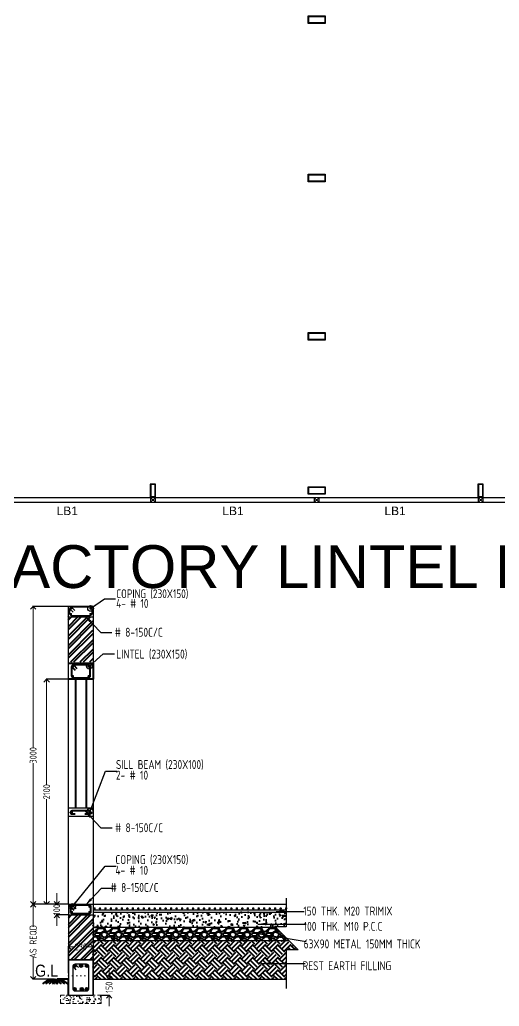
# Model space of a CAD drawing. Header units: inches. Extents: x -605 to 2991212, y -2872845 to 0.
# Drawn here: x 2596840 to 2619260, y -2486996 to -2440887 of the extents above; entities that cross this region are included whole.
import ezdxf
from ezdxf.enums import TextEntityAlignment as Align

# ---------------------------------------------------------------- set-up
doc = ezdxf.new("R2010")
doc.units = ezdxf.units.IN
doc.header["$LTSCALE"] = 600
doc.header["$MEASUREMENT"] = 0
doc.linetypes.add('DOT', pattern=[0.25, 0, -0.25])
doc.linetypes.add('HIDDEN', pattern=[0.375, 0.25, -0.125])
for name, color, linetype, lineweight in [('DIM', 251, 'Continuous', 0), ('L2', 2, 'Continuous', 20), ('L3', 3, 'Continuous', 25), ('L4', 4, 'Continuous', 30), ('L5', 10, 'Continuous', 40), ('rDIMension', 1, 'Continuous', 18), ('rPCC DASH', 9, 'HIDDEN', 15), ('rRCC 1', 3, 'Continuous', 25), ('rRCC 2', 40, 'Continuous', 15), ('rREINF 1', 1, 'Continuous', 25), ('rREINF 2', 4, 'Continuous', 25), ('TEXT7', 7, 'Continuous', 30)]:
    doc.layers.add(name, color=color, linetype=linetype, lineweight=lineweight)
doc.layers.add('see level', color=2, linetype='Continuous')
doc.styles.add('DIM', font='geniso.shx', dxfattribs={"width": 0.85})
doc.styles.add('ROMANS', font='arial.ttf')
doc.styles.get("Standard").update_dxf_attribs({"font": 'arial.ttf'})
doc.dimstyles.new('DST-25$7', dxfattribs={"dimscale": 150, "dimtxt": 2.25, "dimasz": 2, "dimexe": 1.5, "dimexo": 1, "dimgap": 1, "dimtad": 1, "dimdec": 0, "dimlfac": 0.25, "dimzin": 0, "dimdsep": 46, "dimtxsty": 'ROMANS', "dimblk": 'DOT', "dimcen": 0.09, "dimdle": 1, "dimclrd": 1, "dimclre": 1, "dimclrt": 7, "dimadec": 0, "dimazin": 0, "dimtfac": 1, "dimtdec": 0, "dimtmove": 0, "dimatfit": 3, "dimfxl": 1, "dimtolj": 1, "dimtzin": 0, "dimarcsym": 0})
doc.dimstyles.new('DST-50$7', dxfattribs={"dimscale": 150, "dimtxt": 2.25, "dimasz": 2, "dimexe": 1.5, "dimexo": 1, "dimgap": 1, "dimtad": 1, "dimdec": 0, "dimlfac": 0.333333, "dimzin": 0, "dimdsep": 46, "dimtxsty": 'ROMANS', "dimblk": 'DOT', "dimcen": 0.09, "dimdle": 1, "dimclrd": 1, "dimclre": 1, "dimclrt": 7, "dimadec": 0, "dimazin": 0, "dimtfac": 1, "dimtdec": 0, "dimtmove": 0, "dimatfit": 3, "dimfxl": 1, "dimtolj": 1, "dimtzin": 0, "dimarcsym": 0})
doc.dimstyles.new('ST-25', dxfattribs={"dimscale": 100, "dimtxt": 2.5, "dimasz": 2, "dimexe": 0.18, "dimexo": 0.0625, "dimgap": 0.2, "dimtad": 0, "dimdec": 0, "dimlfac": 0.25, "dimzin": 0, "dimdsep": 46, "dimtxsty": 'DIM', "dimblk": 'OPEN90', "dimcen": 0.09, "dimclrd": 256, "dimclrt": 7, "dimadec": 0, "dimazin": 0, "dimtfac": 1, "dimtdec": 0, "dimtofl": 0, "dimtmove": 0, "dimatfit": 3, "dimldrblk": 'OPEN90', "dimfxl": 1, "dimtolj": 1, "dimtzin": 0, "dimlwd": -1, "dimarcsym": 0})

# ---------------------------------------------------------------- blocks, each defined once
blk = doc.blocks.new('_Open90')
at = {"color": 0, "linetype": 'ByBlock', "lineweight": -2}
for p, q in [((0, 0), (-1, 0)), ((-0.5, 0.5), (0, 0)), ((0, 0), (-0.5, -0.5))]:
    blk.add_line(p, q, dxfattribs=at)
blk = doc.blocks.new('*D1971')
at = {"layer": 'Defpoints', "color": 0}
for p in [(2590894, -2125473), (2591188, -2126058), (2591479, -2126058)]:
    blk.add_point(p, dxfattribs=at)
at = {"layer": 'rDIMension'}
for p, q in [((2591479, -2125273), (2591479, -2125073)), ((2591479, -2126258), (2591479, -2126458))]:
    blk.add_line(p, q, dxfattribs=at)
at = {"layer": 'rDIMension', "color": 0, "lineweight": -2}
for p, q in [((2590900, -2125473), (2591497, -2125473)), ((2591194, -2126058), (2591497, -2126058))]:
    blk.add_line(p, q, dxfattribs=at)
at = {"layer": 'rDIMension', "xscale": 200, "yscale": 200, "zscale": 200}
for p, rotation in [((2591479, -2125473), 270), ((2591479, -2126058), 90)]:
    blk.add_blockref('_Open90', p, dxfattribs=dict(at, rotation=rotation))
at = {"layer": 'rDIMension', "color": 7, "insert": (2591479, -2125766), "char_height": 250, "attachment_point": 5, "rotation": 90, "style": 'DIM'}
blk.add_mtext('\\A1;150', dxfattribs=at)
blk = doc.blocks.new('*D1972')
at = {"layer": 'Defpoints', "color": 0}
for p in [(2589566, -2122734), (2589994, -2122734), (2589994, -2123125)]:
    blk.add_point(p, dxfattribs=at)
at = {"layer": 'rDIMension'}
for p, q in [((2589566, -2122534), (2589566, -2122334)), ((2589566, -2123325), (2589566, -2123525))]:
    blk.add_line(p, q, dxfattribs=at)
at = {"layer": 'rDIMension', "color": 0, "lineweight": -2}
for p, q in [((2589988, -2122734), (2589548, -2122734)), ((2589988, -2123125), (2589548, -2123125))]:
    blk.add_line(p, q, dxfattribs=at)
at = {"layer": 'rDIMension', "xscale": 200, "yscale": 200, "zscale": 200}
for p, rotation in [((2589566, -2122734), 270), ((2589566, -2123125), 90)]:
    blk.add_blockref('_Open90', p, dxfattribs=dict(at, rotation=rotation))
at = {"layer": 'rDIMension', "color": 7, "insert": (2589566, -2122930), "char_height": 250, "attachment_point": 5, "rotation": 90, "style": 'DIM'}
blk.add_mtext('\\A1;100', dxfattribs=at)
blk = doc.blocks.new('*D1973')
at = {"layer": 'Defpoints', "color": 0}
for p in [(2589994, -2124289), (2589994, -2125259), (2590894, -2125259)]:
    blk.add_point(p, dxfattribs=at)
at = {"layer": 'rDIMension', "color": 0, "lineweight": -2}
for p, q in [((2589994, -2125253), (2589994, -2124271)), ((2590894, -2125253), (2590894, -2124271))]:
    blk.add_line(p, q, dxfattribs=at)
at = {"layer": 'rDIMension'}
for p, q in [((2590194, -2124289), (2590233, -2124289)), ((2590694, -2124289), (2590656, -2124289))]:
    blk.add_line(p, q, dxfattribs=at)
at = {"layer": 'rDIMension', "xscale": 200, "yscale": 200, "zscale": 200, "rotation": 180}
blk.add_blockref('_Open90', (2589994, -2124289), dxfattribs=at)
at = {"layer": 'rDIMension', "xscale": 200, "yscale": 200, "zscale": 200}
blk.add_blockref('_Open90', (2590894, -2124289), dxfattribs=at)
at = {"layer": 'rDIMension', "color": 7, "insert": (2590444, -2124289), "char_height": 250, "attachment_point": 5, "style": 'DIM'}
blk.add_mtext('\\A1;230', dxfattribs=at)
blk = doc.blocks.new('_Dot')
at = {"color": 0, "linetype": 'ByBlock', "lineweight": -2}
blk.add_line((-0.5, 0), (-1, 0), dxfattribs=at)
at = {"color": 0, "linetype": 'ByBlock', "const_width": 0.5}
blk.add_lwpolyline([(-0.25, 0, 1), (0.25, 0, 1)], format="xyb", close=True, dxfattribs=at)
blk = doc.blocks.new('*D1974')
at = {"layer": 'Defpoints', "color": 0}
for p in [(2588704, -2122734), (2589994, -2122734), (2589477, -2125473)]:
    blk.add_point(p, dxfattribs=at)
at = {"layer": 'rDIMension', "color": 0, "lineweight": -2}
for p, q in [((2589988, -2122734), (2588686, -2122734)), ((2589471, -2125473), (2588686, -2125473))]:
    blk.add_line(p, q, dxfattribs=at)
at = {"layer": 'rDIMension'}
for p, q in [((2588704, -2122934), (2588704, -2123552)), ((2588704, -2125273), (2588704, -2124655))]:
    blk.add_line(p, q, dxfattribs=at)
at = {"layer": 'rDIMension', "xscale": 200, "yscale": 200, "zscale": 200}
for p, rotation in [((2588704, -2122734), 90), ((2588704, -2125473), 270)]:
    blk.add_blockref('_Open90', p, dxfattribs=dict(at, rotation=rotation))
at = {"layer": 'rDIMension', "color": 7, "insert": (2588704, -2124103), "char_height": 250, "attachment_point": 5, "rotation": 90, "style": 'DIM'}
blk.add_mtext('\\A1;AS REQD', dxfattribs=at)
blk = doc.blocks.new('*D1975')
at = {"layer": 'Defpoints', "color": 0}
for p in [(2589198, -2114518), (2589994, -2114518), (2589994, -2122734)]:
    blk.add_point(p, dxfattribs=at)
at = {"layer": 'rDIMension', "color": 0, "lineweight": -2}
for p, q in [((2589988, -2114518), (2589180, -2114518)), ((2589988, -2122734), (2589180, -2122734))]:
    blk.add_line(p, q, dxfattribs=at)
at = {"layer": 'rDIMension'}
for p, q in [((2589198, -2114718), (2589198, -2118362)), ((2589198, -2122534), (2589198, -2118891))]:
    blk.add_line(p, q, dxfattribs=at)
at = {"layer": 'rDIMension', "xscale": 200, "yscale": 200, "zscale": 200}
for p, rotation in [((2589198, -2114518), 90), ((2589198, -2122734), 270)]:
    blk.add_blockref('_Open90', p, dxfattribs=dict(at, rotation=rotation))
at = {"layer": 'rDIMension', "color": 7, "insert": (2589198, -2118626), "char_height": 250, "attachment_point": 5, "rotation": 90, "style": 'DIM'}
blk.add_mtext('\\A1;2100', dxfattribs=at)
blk = doc.blocks.new('*D1976')
at = {"layer": 'Defpoints', "color": 0}
for p in [(2588704, -2111855), (2589994, -2111855), (2589994, -2122734)]:
    blk.add_point(p, dxfattribs=at)
at = {"layer": 'rDIMension', "color": 0, "lineweight": -2}
for p, q in [((2589988, -2111855), (2588686, -2111855)), ((2589988, -2122734), (2588686, -2122734))]:
    blk.add_line(p, q, dxfattribs=at)
at = {"layer": 'rDIMension'}
for p, q in [((2588704, -2112055), (2588704, -2117009)), ((2588704, -2122534), (2588704, -2117580))]:
    blk.add_line(p, q, dxfattribs=at)
at = {"layer": 'rDIMension', "xscale": 200, "yscale": 200, "zscale": 200}
for p, rotation in [((2588704, -2111855), 90), ((2588704, -2122734), 270)]:
    blk.add_blockref('_Open90', p, dxfattribs=dict(at, rotation=rotation))
at = {"layer": 'rDIMension', "color": 7, "insert": (2588704, -2117294), "char_height": 250, "attachment_point": 5, "rotation": 90, "style": 'DIM'}
blk.add_mtext('\\A1;3000', dxfattribs=at)
blk = doc.blocks.new('*U1964')
at = {"layer": 'L4', "const_width": 45.6}
blk.add_lwpolyline([(28, 46, 1), (73, 46, 1)], format="xyb", close=True, dxfattribs=at)
blk = doc.blocks.new('*U1963')
at = {"color": 0, "linetype": 'ByBlock', "lineweight": -2, "transparency": 16777216}
for p in [(2575772, -2122933), (2575972, -2122933), (2576172, -2122933), (2576372, -2122933), (2576572, -2122933), (2576772, -2122933), (2576972, -2122933), (2577172, -2122933), (2577372, -2122933), (2577572, -2122933), (2577772, -2122933), (2577972, -2122933), (2578172, -2122933), (2578372, -2122933), (2578572, -2122933), (2578772, -2122933), (2578972, -2122933), (2579172, -2122933), (2579372, -2122933), (2579572, -2122933), (2579772, -2122933), (2579972, -2122933), (2580172, -2122933), (2580372, -2122933), (2580572, -2122933), (2580772, -2122933), (2580972, -2122933), (2581172, -2122933), (2581372, -2122933), (2581572, -2122933), (2581772, -2122933), (2581972, -2122933), (2582172, -2122933), (2582372, -2122933), (2582572, -2122933), (2582772, -2122933)]:
    blk.add_blockref('*U1964', p, dxfattribs=at)
blk = doc.blocks.new('fwc3')
at = {"color": 3, "linetype": 'ByBlock'}
for points in [[(2625805, -2440712), (2626605, -2440712), (2626605, -2441062), (2625805, -2441062)], [(2625805, -2448112), (2626605, -2448112), (2626605, -2448462), (2625805, -2448462)], [(2625805, -2455512), (2626605, -2455512), (2626605, -2455862), (2625805, -2455862)], [(2618420, -2462592), (2618420, -2463192), (2618670, -2463192), (2618670, -2462592)], [(2633740, -2462592), (2633740, -2463192), (2633990, -2463192), (2633990, -2462592)], [(2625805, -2462717), (2626605, -2462717), (2626605, -2463067), (2625805, -2463067)]]:
    blk.add_lwpolyline(points, close=True, dxfattribs=at)
at = {"color": 2, "linetype": 'ByBlock'}
for points in [[(2625830, -2440737), (2626580, -2440737), (2626580, -2441037), (2625830, -2441037)], [(2625830, -2448137), (2626580, -2448137), (2626580, -2448437), (2625830, -2448437)], [(2625830, -2455537), (2626580, -2455537), (2626580, -2455837), (2625830, -2455837)], [(2618445, -2462617), (2618445, -2463167), (2618645, -2463167), (2618645, -2462617)], [(2633765, -2462617), (2633765, -2463167), (2633965, -2463167), (2633965, -2462617)], [(2625830, -2462742), (2626580, -2462742), (2626580, -2463042), (2625830, -2463042)]]:
    blk.add_lwpolyline(points, close=True, dxfattribs=at)
at = {"layer": 'rRCC 2', "color": 6}
for p, q in [((2618660, -2463217), (2618430, -2463447)), ((2618660, -2463447), (2618430, -2463217)), ((2626320, -2463217), (2626090, -2463447)), ((2626320, -2463447), (2626090, -2463217)), ((2633980, -2463217), (2633750, -2463447)), ((2633980, -2463447), (2633750, -2463217))]:
    blk.add_line(p, q, dxfattribs=at)
for points in [[(2618660, -2463217), (2618430, -2463217), (2618430, -2463447), (2618660, -2463447)], [(2626320, -2463217), (2626090, -2463217), (2626090, -2463447), (2626320, -2463447)], [(2633980, -2463217), (2633750, -2463217), (2633750, -2463447), (2633980, -2463447)]]:
    blk.add_lwpolyline(points, close=True, dxfattribs=at)
blk = doc.blocks.new('ESWRGRE')
at = {"layer": 'L5'}
h = blk.add_hatch(dxfattribs=at)
h.set_pattern_fill('ANSI32', scale=652.051866)
h.set_pattern_definition([(45, (-2394203.8, -1525429.41), (-172.901361, 172.901361), []), (45, (-2394088.54, -1525429.41), (-172.901361, 172.901361), [])])
h.paths.add_polyline_path([(2590888.7, -2112241.2), (2589988.9, -2112241.2), (2589994.3, -2113884.3), (2590894.1, -2113884.3)])
h = blk.add_hatch(dxfattribs=at)
h.set_pattern_fill('ANSI32', scale=652.051866)
h.set_pattern_definition([(45, (2100545.35, -2148724.56), (-172.90136, 172.90136), []), (45, (2100660.62, -2148724.56), (-172.90136, 172.90136), [])])
h.paths.add_polyline_path([(2589994.3, -2123125.3), (2590894.1, -2123125.3), (2590894.1, -2124761.1), (2589994.3, -2124761.1)])
h = blk.add_hatch(dxfattribs=at)
h.set_pattern_fill('AR-CONC', scale=65.205187)
h.set_pattern_definition([(50, (2076742.5, -2175619.46), (467.69084, -40.91765), [48.9039, -537.9428]), (355, (2076742.5, -2175619.46), (-90.47307, 490.4683), [39.1231, -430.35423]), (100.45144, (2076781.5, -2175622.87), (377.21777, 449.55063), [41.5619, -457.18102]), (46.1842, (2076742.5, -2175489.05), (695.8967, -107.92716), [73.3558, -806.9142]), (96.63564, (2076800.5, -2175498.05), (609.4481, 635.17585), [62.3429, -685.7719]), (351.18416, (2076742.5, -2175489.05), (609.4481, 635.1759), [58.6847, -645.5313]), (21, (2076807.72, -2175521.66), (389.21436, -262.5284), [48.9039, -537.9428]), (326, (2076807.7, -2175521.66), (158.6542, 472.83544), [39.1231, -430.35423]), (71.45144, (2076840.16, -2175543.53), (547.86857, 210.30704), [41.5619, -457.18102]), (37.5, (2076742.52, -2175619.46), (7.928856, 217.06406), [0, -425.13782, 0, -436.87475, 0, -431.98436]), (7.5, (2076742.52, -2175619.46), (171.53498, 257.17689), [0, -249.08381, 0, -415.35704, 0, -164.6431]), (327.5, (2076597.11, -2175619.46), (348.079916, -14.706946), [0, -163.01297, 0, -508.60046, 0, -674.87368]), (317.5, (2076531.9, -2175619.46), (380.26763, 65.27364), [0, -211.91686, 0, -337.76287, 0, -479.25812])])
h.paths.add_polyline_path([(2590894.1, -2123022.4), (2590894.1, -2123570.6), (2597554.6, -2123570.6), (2597543.3, -2123559.3), (2597946, -2123559.3), (2597946, -2123022.4)])
h = blk.add_hatch(dxfattribs=at)
h.set_pattern_fill('GRAVEL', scale=521.641493)
h.set_pattern_definition([(228.0127875, (2077118.1, -2175097.823), (-4173.1319427, -4694.7734356), [70.17956, -6947.78897]), (184.9697407, (2077071.15, -2175149.987), (6259.6979141, 521.6414928), [120.43033, -11922.5987]), (132.510447, (2076951.173, -2175160.42), (5216.4149284, -5738.0564213), [84.917, -8406.7913]), (267.273689, (2076747.733, -2175290.83), (521.6414928, 10432.8298568), [109.66886, -10857.2155]), (292.833654, (2076742.516, -2175400.375), (-2608.2074642, 6259.6979141), [107.539, -10646.37587]), (357.273689, (2076784.248, -2175499.487), (-10432.8298568, 521.6414928), [109.66886, -10857.2155]), (37.6942405, (2076893.792, -2175504.703), (-6781.3394069, -5216.4149284), [145.03146, -14358.1031]), (72.2553284, (2077008.554, -2175416.024), (3651.4904499, 11476.1128425), [136.92463, -13555.54354]), (121.4295656, (2077050.285, -2175285.614), (-4173.1319427, 6781.3394069), [110.04027, -10893.99907]), (175.236358, (2076992.904, -2175191.72), (5738.0564213, -521.641493), [125.62796, -6155.7674]), (222.3974378, (2076867.71, -2175181.285), (-6259.6979141, -5738.05642125), [162.4642, -16083.96777]), (138.814075, (2077264.16, -2175296.046), (-3651.49045, 3129.848957), [55.451, -5489.6741]), (171.4692344, (2077222.427, -2175259.532), (6781.3394069, -1043.2829857), [105.4952, -10444.0511]), (225, (2077118.1, -2175243.9), (-6e-14, -521.6415), [73.77106, -663.9414]), (203.19859, (2077081.58, -2175181.285), (2608.207464, 1043.282986), [39.72717, -3932.9761]), (291.80141, (2077045.07, -2175196.93), (-521.641493, 1564.924479), [56.18235, -2752.94306]), (30.963757, (2077065.93, -2175249.1), (1564.924479, 1043.282986), [91.2502, -2950.41623]), (161.56505, (2077144.18, -2175202.15), (1043.282986, -521.641493), [65.98295, -1583.5923]), (16.3895403, (2076742.516, -2175196.935), (5216.4149284, 1564.9244785), [92.43487, -9151.07593]), (70.346176, (2076831.195, -2175170.852), (-2086.5659714, -5738.0564213), [77.54775, -7677.21055]), (293.19859, (2077144.18, -2175097.82), (-1043.282986, 2608.207464), [79.4538, -3893.24943]), (343.6104597, (2077175.48, -2175170.852), (-5216.4149284, 1564.9244785), [92.43487, -9151.07593]), (339.443955, (2076742.516, -2175520.35), (-2608.207464, 1043.282986), [89.1381, -4367.76877]), (294.7751406, (2076825.98, -2175551.65), (-2608.2074642, 5738.0564213), [74.6876, -7394.08197]), (66.80141, (2077149.4, -2175619.464), (1043.282986, 2608.207464), [79.4538, -3893.24943]), (17.3540246, (2077180.695, -2175546.434), (-6781.339407, -2086.5659714), [87.4433, -8656.86155]), (69.443955, (2076893.79, -2175619.464), (-1043.282986, -2608.207464), [44.56905, -4412.3378]), (101.309932, (2077118.1, -2175619.46), (-521.641493, 2086.565971), [26.5985, -2633.26165]), (165.963757, (2077112.88, -2175593.38), (1564.92448, -521.641493), [107.539, -2043.24397]), (186.009006, (2077008.554, -2175567.3), (5216.4149284, 521.6414928), [99.6596, -9866.2871]), (303.690068, (2077065.93, -2175296.05), (-521.641493, 1043.282986), [75.2322, -1805.57297]), (353.1572266, (2077107.665, -2175358.643), (8867.9053783, -1043.2829857), [131.3462, -13003.251]), (60.945396, (2077238.076, -2175374.293), (-2086.5659714, -3651.49045), [53.7061, -5316.92175]), (90, (2077264.16, -2175327.34), (-521.6415, 521.6415), [31.2985, -490.343]), (120.256437, (2076998.12, -2175551.65), (2086.5659714, -3651.49045), [72.4685, -7174.4067]), (48.0127875, (2076961.606, -2175489.054), (4173.1319427, 4694.7734356), [140.3591, -6877.6094]), (0, (2077055.5, -2175384.7), (521.6415, 521.6415), [135.6268, -386.0147]), (325.3048465, (2077191.128, -2175384.725), (5216.4149284, -3651.4904499), [82.4788, -8165.39737]), (254.054604, (2077258.94, -2175431.67), (-521.641493, -2086.565971), [75.95204, -3721.65535]), (207.6459754, (2077238.076, -2175504.703), (-9911.188364, -5216.4149284), [123.66294, -12242.65155]), (175.4260787, (2077128.531, -2175562.084), (-6781.3394069, 521.6414928), [130.82716, -12951.8749])])
h.paths.add_polyline_path([(2590894.1, -2124054.1), (2598038, -2124054.1), (2597554.6, -2123570.6), (2597554.6, -2123570.6), (2590894.1, -2123570.6)])
h = blk.add_hatch(dxfattribs=at)
h.set_pattern_fill('EARTH', scale=1304.103732, angle=45)
h.set_pattern_definition([(45, (2076742.52, -2175619.46), (0, 461.0703), [326.02593, -326.02593]), (45, (2076656.07, -2175533), (0, 461.0703), [326.02593, -326.02593]), (45, (2076569.6, -2175446.56), (0, 461.0703), [326.02593, -326.02593]), (135, (2076569.6, -2175388.93), (-461.0703, 4e-14), [326.02593, -326.02593]), (135, (2076656.07, -2175302.48), (-461.0703, 4e-14), [326.02593, -326.02593]), (135, (2076742.52, -2175216.03), (-461.0703, 4e-14), [326.02593, -326.02593])])
h.paths.add_polyline_path([(2590894.1, -2125472.7), (2597946, -2125472.7), (2597946, -2124396.1), (2598380, -2124396.1), (2598038, -2124054.1), (2590894.1, -2124054.1)])
at = {"layer": 'rPCC DASH'}
h = blk.add_hatch(dxfattribs=at)
h.set_pattern_fill('AR-CONC', color=256, scale=49.000729)
h.set_pattern_definition([(50, (2378767.73, -2172886.93), (351.46272, -30.749), [36.75055, -404.256]), (355, (2378767.73, -2172886.93), (-67.98917, 368.57963), [29.40044, -323.4048]), (100.45144, (2378797.02, -2172889.5), (283.47355, 337.8306), [31.23316, -343.56475]), (46.1842, (2378767.73, -2172788.93), (522.956, -81.10565), [55.1258, -606.384]), (96.63564, (2378811.3, -2172795.7), (457.9912, 477.3252), [46.8498, -515.3474]), (351.18416, (2378767.73, -2172788.93), (457.9912, 477.3252), [44.1007, -485.1072]), (21, (2378816.73, -2172813.43), (292.4888, -197.2862), [36.75055, -404.256]), (326, (2378816.73, -2172813.43), (119.2263, 355.3288), [29.40044, -323.4048]), (71.45144, (2378841.1, -2172829.87), (411.7151, 158.0426), [31.23316, -343.56475]), (37.5, (2378767.73, -2172886.93), (5.95842, 163.120416), [0, -319.48476, 0, -328.30489, 0, -324.62983]), (7.5, (2378767.73, -2172886.93), (128.90599, 193.26462), [0, -187.18279, 0, -312.13465, 0, -123.72684]), (327.5, (2378658.46, -2172886.93), (261.57689, -11.05205), [0, -122.50182, 0, -382.20569, 0, -507.15755]), (317.5, (2378609.46, -2172886.93), (285.76548, 49.05217), [0, -159.25237, 0, -253.82378, 0, -360.15536])])
h.paths.add_polyline_path([(2591188.1, -2126058.3), (2589700.3, -2126058.3), (2589700.3, -2126352.3), (2591188.1, -2126352.3)])
at = {"layer": 'rREINF 2'}
h = blk.add_hatch(color=256, dxfattribs=at)
h.dxf.hatch_style = 1
h.paths.add_polyline_path([(2590278.1, -2124982.8, 1), (2590160.5, -2124982.8, 1)])
h = blk.add_hatch(color=256, dxfattribs=at)
h.dxf.hatch_style = 1
h.paths.add_polyline_path([(2590516, -2124982.8, 1), (2590398.4, -2124982.8, 1)])
h = blk.add_hatch(color=256, dxfattribs=at)
h.dxf.hatch_style = 1
h.paths.add_polyline_path([(2590726, -2124982.8, 1), (2590608.4, -2124982.8, 1)])
h = blk.add_hatch(color=256, dxfattribs=at)
h.dxf.hatch_style = 1
h.paths.add_polyline_path([(2590278.1, -2125830.7, 1), (2590160.5, -2125830.7, 1)])
h = blk.add_hatch(color=256, dxfattribs=at)
h.dxf.hatch_style = 1
h.paths.add_polyline_path([(2590538.7, -2125830.7, 1), (2590421.1, -2125830.7, 1)])
h = blk.add_hatch(color=256, dxfattribs=at)
h.dxf.hatch_style = 1
h.paths.add_polyline_path([(2590726, -2125830.7, 1), (2590608.4, -2125830.7, 1)])
at = {"color": 1}
blk.add_lwpolyline([(2590894.1, -2122933.1), (2597946, -2122933.1)], dxfattribs=at)
at = {"layer": 'DIM', "color": 4, "linetype": 'DOT'}
blk.add_line((2589994.3, -2125346.7), (2590894.1, -2125346.7), dxfattribs=at)
at = {"layer": 'L2'}
blk.add_line((2589994.3, -2125472.7), (2589477.1, -2125472.7), dxfattribs=at)
at = {"layer": 'L3'}
for p, q in [((2589994.3, -2122734.1), (2589994.3, -2111854.7)), ((2589994.3, -2111854.7), (2590883.4, -2111854.7)), ((2590894.1, -2111854.7), (2590894.1, -2122734.1)), ((2589994.3, -2112241.2), (2590883.4, -2112241.2)), ((2589994.3, -2119213), (2590894.1, -2119213)), ((2589994.3, -2119513), (2590894.1, -2119513)), ((2589994.3, -2122734.1), (2589994.3, -2126058.3)), ((2589994.3, -2122734.1), (2590894.1, -2122734.1)), ((2590894.1, -2122734.1), (2590894.1, -2126058.3)), ((2590894.1, -2122734.1), (2597946, -2122734.1)), ((2597946, -2122516.6), (2597946, -2123559.3)), ((2589994.3, -2123125.3), (2590894.1, -2123125.3)), ((2590894.1, -2123022.4), (2597946, -2123022.4)), ((2590894.1, -2123570.6), (2597554.6, -2123570.6)), ((2597946, -2123559.3), (2597543.3, -2123559.3)), ((2597543.3, -2123559.3), (2598380, -2124396.1)), ((2590894.1, -2124054.1), (2598038, -2124054.1)), ((2598380, -2124396.1), (2597946, -2124396.1)), ((2597946, -2124396.1), (2597946, -2125806.5)), ((2589994.3, -2124761.1), (2590894.1, -2124761.1)), ((2590894.1, -2125472.7), (2597946, -2125472.7))]:
    blk.add_line(p, q, dxfattribs=at)
at = {"layer": 'L4'}
for points, const_width in [([(2590064.7, -2111933.2, 1), (2590109.8, -2111933.2, 1)], 45.1), ([(2590780.6, -2111938.2, 1), (2590825.6, -2111938.2, 1)], 45.1), ([(2590060.6, -2112138.4, 1), (2590105.7, -2112138.4, 1)], 45.1), ([(2590779.4, -2112138.4, 1), (2590824.5, -2112138.4, 1)], 45.1), ([(2590137.8, -2114043.5, 1), (2590183.4, -2114043.5, 1)], 45.6), ([(2590711.4, -2114048.6, 1), (2590757.1, -2114048.6, 1)], 45.6), ([(2590133.6, -2114409.5, 1), (2590179.2, -2114409.5, 1)], 45.6), ([(2590710.2, -2114409.5, 1), (2590755.9, -2114409.5, 1)], 45.6), ([(2590097, -2119375.4, 1), (2590142.7, -2119375.4, 1)], 45.6), ([(2590741.8, -2119380.6, 1), (2590787.5, -2119380.6, 1)], 45.6), ([(2590097, -2122813.5, 1), (2590142.7, -2122813.5, 1)], 45.6), ([(2590741.8, -2122818.6, 1), (2590787.5, -2122818.6, 1)], 45.6), ([(2590092.8, -2123021.2, 1), (2590138.5, -2123021.2, 1)], 45.6), ([(2590740.6, -2123021.2, 1), (2590786.3, -2123021.2, 1)], 45.6)]:
    blk.add_lwpolyline(points, format="xyb", close=True, dxfattribs=dict(at, const_width=const_width))
at = {"layer": 'L5', "lineweight": -3}
for p, q in [((2590043.9, -2111954.6), (2590160.1, -2112071.2)), ((2590111.5, -2111893.2), (2590227.7, -2112009.8))]:
    blk.add_line(p, q, dxfattribs=at)
at = {"layer": 'L5', "color": 2}
for p, q in [((2589994.3, -2113931.4), (2590894.1, -2113931.4)), ((2590894.1, -2113931.4), (2590894.1, -2114518.2)), ((2590894.1, -2114518.2), (2589994.3, -2114518.2)), ((2590246.7, -2114518.2), (2590246.7, -2119213)), ((2590641.7, -2114518.2), (2590641.7, -2119213)), ((2589994.3, -2125472.7), (2589586.2, -2125472.7)), ((2589994.3, -2126058.3), (2589994.3, -2125472.7))]:
    blk.add_line(p, q, dxfattribs=at)
at = {"layer": 'L5'}
for p, q in [((2590116.7, -2114065.2), (2590234.3, -2114183.2)), ((2590185.1, -2114003.1), (2590302.7, -2114121.1)), ((2590144.4, -2122773.1), (2590262, -2122891.1)), ((2590075.9, -2122835.2), (2590193.5, -2122953.2)), ((2589274.4, -2125472.7), (2589052, -2125640.9)), ((2589383.6, -2125472.7), (2589161.2, -2125640.9)), ((2589267.9, -2125472.7), (2589490.3, -2125640.9)), ((2589499.3, -2125472.7), (2589276.9, -2125640.9)), ((2589383.6, -2125472.7), (2589606, -2125640.9)), ((2589626, -2125472.7), (2589403.6, -2125640.9)), ((2589510.3, -2125472.7), (2589732.7, -2125640.9)), ((2589741.7, -2125472.7), (2589519.3, -2125640.9)), ((2589626, -2125472.7), (2589848.4, -2125640.9)), ((2589735.2, -2125472.7), (2589957.6, -2125640.9))]:
    blk.add_line(p, q, dxfattribs=at)
at = {"layer": 'L5', "lineweight": -3}
blk.add_lwpolyline([(2590098.7, -2112188), (2590790.6, -2112188, 0.4142136), (2590855.1, -2112123.6), (2590855.1, -2111949.1, 0.4142136), (2590790.6, -2111884.6), (2590098.7, -2111884.6, 0.4142136), (2590034.3, -2111949.1), (2590034.3, -2112123.6, 0.4142136)], format="xyb", close=True, dxfattribs=at)
at = {"layer": 'L5'}
for points in [[(2590172.2, -2114459.7), (2590721.7, -2114459.7, 0.4142136), (2590786.9, -2114394.5), (2590786.9, -2114059.6, 0.4142136), (2590721.7, -2113994.4), (2590172.2, -2113994.4, 0.4142136), (2590107, -2114059.6), (2590107, -2114394.5, 0.4142136)], [(2590131.4, -2123071.4), (2590752, -2123071.4, 0.4142136), (2590817.3, -2123006.2), (2590817.3, -2122829.6, 0.4142136), (2590752, -2122764.4), (2590131.4, -2122764.4, 0.4142136), (2590066.2, -2122829.6), (2590066.2, -2123006.2, 0.4142136)]]:
    blk.add_lwpolyline(points, format="xyb", close=True, dxfattribs=at)
blk.add_lwpolyline([(2590587.1, -2119437.3), (2590752, -2119437.3, 0.4142136), (2590817.3, -2119372.1), (2590817.3, -2119391.5, 0.4142136), (2590752, -2119326.3), (2590131.4, -2119326.3, 0.4142136), (2590066.2, -2119391.5), (2590066.2, -2119372.1, 0.4142136), (2590131.4, -2119437.3), (2590242.5, -2119437.3)], format="xyb", dxfattribs=at)
at = {"layer": 'rPCC DASH'}
blk.add_lwpolyline([(2589700.3, -2126058.3), (2591188.1, -2126058.3), (2591188.1, -2126352.3), (2589700.3, -2126352.3)], close=True, dxfattribs=at)
at = {"layer": 'rRCC 1'}
blk.add_lwpolyline([(2589994.3, -2126058.3), (2590894.1, -2126058.3), (2590894.1, -2124761.1), (2589994.3, -2124761.1)], close=True, dxfattribs=at)
at = {"layer": 'rREINF 1'}
for p, q in [((2590265.7, -2124946.7), (2590360.8, -2125046.6)), ((2590173, -2125019), (2590268.1, -2125128.3))]:
    blk.add_line(p, q, dxfattribs=at)
blk.add_lwpolyline([(2590234.8, -2125897.9), (2590653.6, -2125897.9, 0.4142136), (2590733.8, -2125817.8), (2590733.8, -2125001.6, 0.4142136), (2590653.6, -2124921.4), (2590234.8, -2124921.4, 0.4142136), (2590154.7, -2125001.6), (2590154.7, -2125817.8, 0.4142136)], format="xyb", close=True, dxfattribs=at)
at = {"layer": 'rREINF 2'}
for centre in [(2590219.3, -2124982.8), (2590457.2, -2124982.8), (2590667.2, -2124982.8), (2590219.3, -2125830.7), (2590479.9, -2125830.7), (2590667.2, -2125830.7)]:
    blk.add_circle(centre, 58.8, dxfattribs=at)
at = {"layer": 'see level', "color": 3, "linetype": 'ByBlock'}
blk.add_lwpolyline([(2597946.4, -2122734.1), (2597946.4, -2123022.4)], dxfattribs=at)
at = {"color": 1}
blk.add_blockref('*U1963', (15122.2, 0), dxfattribs=at)
at = {"layer": 'rRCC 2', "color": 7, "style": 'DIM', "width": 0.85}
for s, height, p in [('COPING (230X150)', 322.125, (2591739.3, -2111556.5)), ('4- # 10 ', 322.12, (2591739.3, -2111911.6)), ('# 8-150C/C ', 326.026, (2591685.8, -2112964.2)), ('LINTEL (230X150)', 326.026, (2591745, -2113762.6)), ('SILL BEAM (230X100)', 326.026, (2591729.3, -2117794.2)), ('2- # 10 ', 326.03, (2591729.3, -2118182.9)), ('# 8-150C/C ', 326.026, (2591696.5, -2120102.5)), ('COPING (230X150)', 326.026, (2591709.2, -2121265.9)), ('4- # 10 ', 326.03, (2591709.2, -2121654.6)), ('# 8-150C/C ', 326.026, (2591535.4, -2122282.9)), ('150 THK. M20 TRIMIX', 326.026, (2598574.1, -2123144.3)), ('100 THK. M10 P.C.C', 326.026, (2598586.6, -2123702.6)), ('63X90 METAL 150MM THICK', 326.026, (2598586.6, -2124343.9)), ('REST EARTH FILLING', 326.026, (2598546.5, -2125141.1))]:
    blk.add_text(s, height=height, dxfattribs=at).set_placement(p)
at = {"layer": 'TEXT7', "style": 'ROMANS', "width": 0.85}
blk.add_text('G.L', height=440.14, dxfattribs=at).set_placement((2588775.1, -2125378.4))
at = {"layer": 'rDIMension'}
dim = blk.add_linear_dim(base=(2588704, -2111854.7), p1=(2589994.3, -2122734.1), p2=(2589994.3, -2111854.7), angle=90, text='3000', dimstyle='ST-25', override={"dimtxsty": 'DIM', "dimblk": 'Open90'}, dxfattribs=at)
dim.commit()
dim.dimension.update_dxf_attribs({"geometry": '*D1976', "text_midpoint": (2588704, -2117294.4)})
dim = blk.add_linear_dim(base=(2589197.5, -2114518.2), p1=(2589994.3, -2122734.1), p2=(2589994.3, -2114518.2), angle=90, text='2100', dimstyle='ST-25', dxfattribs=at)
dim.commit()
dim.dimension.update_dxf_attribs({"geometry": '*D1975', "text_midpoint": (2589197.5, -2118626.2)})
for base, p1, p2, text, picture, middle in [((2589565.7, -2122734.1), (2589994.3, -2123125.3), (2589994.3, -2122734.1), '100', '*D1972', (2589565.7, -2122929.7)), ((2588704, -2122734.1), (2589477.1, -2125472.7), (2589994.3, -2122734.1), 'AS REQD', '*D1974', (2588704, -2124103.4)), ((2591478.9, -2126058.3), (2590894.1, -2125472.7), (2591188.1, -2126058.3), '150', '*D1971', (2591478.9, -2125765.5))]:
    dim = blk.add_linear_dim(base=base, p1=p1, p2=p2, angle=90, text=text, dimstyle='ST-25', dxfattribs=at)
    dim.commit()
    dim.dimension.update_dxf_attribs({"geometry": picture, "text_midpoint": middle, "dimtype": 160})
dim = blk.add_linear_dim(base=(2589994.3, -2124289.1), p1=(2590894.1, -2125258.8), p2=(2589994.3, -2125258.8), text='230', dimstyle='ST-25', dxfattribs=at)
dim.commit()
dim.dimension.update_dxf_attribs({"geometry": '*D1973', "text_midpoint": (2590444.2, -2124289.1)})
at = {"layer": 'DIM'}
for points, dimstyle, override in [([(2590803.1, -2111928.6), (2591313.4, -2111579.4), (2591718.3, -2111579.4)], 'DST-25$7', {"dimasz": 1.4, "dimtad": 0, "dimldrblk": 'DotBlank'}), ([(2590584.6, -2112188), (2591171.9, -2112805), (2591581.6, -2112805)], 'DST-50$7', {"dimtad": 0}), ([(2590757.1, -2114038.8), (2591261, -2113591), (2591670.8, -2113591)], 'DST-25$7', {"dimasz": 1.4, "dimtad": 0, "dimldrblk": 'DotBlank'}), ([(2590784.8, -2119337.2), (2591349.5, -2117868.9), (2591759.2, -2117868.9)], 'DST-25$7', {"dimasz": 1.4, "dimtad": 0, "dimldrblk": 'DotBlank'}), ([(2590595.4, -2119326.3), (2591182.6, -2119943.3), (2591592.4, -2119943.3)], 'DST-50$7', {"dimtad": 0}), ([(2590142.7, -2122813.3), (2591329.4, -2121340.5), (2591739.1, -2121340.5)], 'DST-25$7', {"dimasz": 1.4, "dimtad": 0, "dimldrblk": 'DotBlank'}), ([(2590611.9, -2122765.4), (2591199.1, -2122148.4), (2591608.9, -2122148.4)], 'DST-50$7', {"dimtad": 0}), ([(2597580.9, -2122993.4), (2598600.2, -2122993.4)], 'DST-50$7', {"dimgap": 1, "dimtad": 0}), ([(2596916.7, -2123455.2), (2598681, -2123455.2)], 'DST-50$7', {"dimgap": 1, "dimtad": 0}), ([(2596916.7, -2123797.3), (2598681, -2124096.4)], 'DST-50$7', {"dimgap": 1, "dimtad": 0}), ([(2597083.6, -2124893.7), (2598641, -2124893.7)], 'DST-50$7', {"dimgap": 1, "dimtad": 0})]:
    blk.add_leader(points, dimstyle=dimstyle, override=override, dxfattribs=at)

msp = doc.modelspace()

# ---------------------------------------------------------------- linework, layer by layer
at = {"color": 1, "linetype": 'ByBlock'}
for points in [[(2595521.5, -2463216.7), (2602951.5, -2463216.7), (2602951.5, -2463446.7), (2595521.5, -2463446.7)], [(2603181.5, -2463216.7), (2610611.5, -2463216.7), (2610611.5, -2463446.7), (2603181.5, -2463446.7)], [(2610841.5, -2463216.7), (2618271.5, -2463216.7), (2618271.5, -2463446.7), (2610841.5, -2463446.7)], [(2618501.5, -2463216.7), (2625931.5, -2463216.7), (2625931.5, -2463446.7), (2618501.5, -2463446.7)]]:
    msp.add_lwpolyline(points, close=True, dxfattribs=at)

# ---------------------------------------------------------------- block references
msp.add_blockref('fwc3', (-15478.7, 0), dxfattribs=at)
at = {"color": 1, "linetype": 'ByBlock', "xscale": 1.27999563478965, "yscale": 1.27999563478965, "zscale": 1.27999563478965}
msp.add_blockref('ESWRGRE', (-716062.8, 234861), dxfattribs=at)

# ---------------------------------------------------------------- texts
at = {"layer": 'rRCC 2'}
for p in [(2599063.1, -2463841.1), (2606810.5, -2463841.1), (2614387.7, -2463841.1)]:
    msp.add_text('LB1', height=400, dxfattribs=at).set_placement(p, align=Align.MIDDLE_CENTER)
msp.add_text('FACTORY LINTEL LAYOUT DETAIL', height=2000, dxfattribs=at).set_placement((2594694.6, -2467447.7))

doc.saveas('drawing.dxf')
